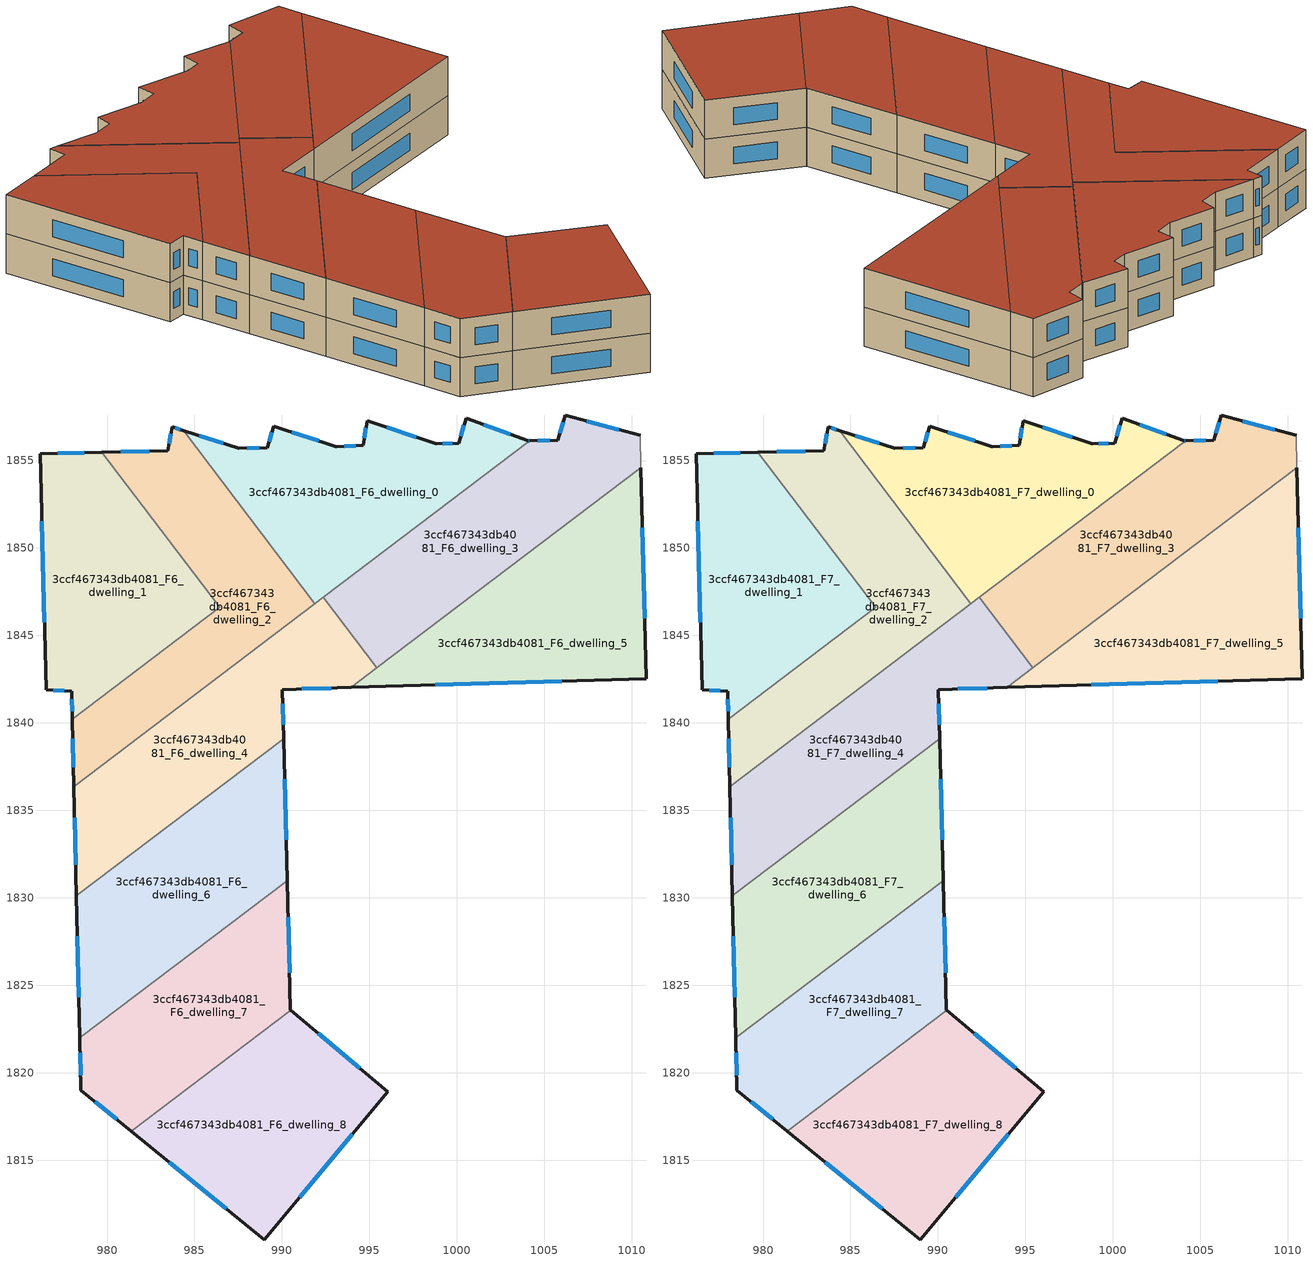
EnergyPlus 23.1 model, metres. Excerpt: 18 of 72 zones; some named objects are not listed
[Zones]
3ccf467343db4081_F6_dwelling_0
 floor to 3ccf467343db4081_F5_dwelling_0 (EU_floor_Construction): 1004.17,1856.13 991.88,1846.81 984.38,1856.71 987.54,1855.7 989.16,1855.73 989.53,1856.95 993.12,1855.8 994.64,1855.87 994.87,1857.28 998.82,1855.96 1000.1,1855.99 1000.52,1857.42 1004.07,1856.13 z18
 wall outside (EU_wall_Construction): 1004.17,1856.13 1004.07,1856.13 1000.53,1857.42 1000.1,1855.99 998.82,1855.96 994.87,1857.28 994.64,1855.87 993.12,1855.8 989.53,1856.95 989.16,1855.73 987.54,1855.7 984.38,1856.71 z18:21
 wall to 3ccf467343db4081_F6_dwelling_2 (EU_wall_Construction): 984.37,1856.71 991.88,1846.81 z18:21
 wall to 3ccf467343db4081_F6_dwelling_3 (EU_wall_Construction): 992.37,1847.18 1004.17,1856.13 z18:21
 wall to 3ccf467343db4081_F6_dwelling_4 (EU_wall_Construction): 991.88,1846.81 992.37,1847.18 z18:21
 window (EU_Window_Construction): 1003.06,1856.5 1001.54,1857.05 / 1004.14,1856.13 1004.1,1856.13 / 986.64,1855.99 985.28,1856.42 / 988.7,1855.72 988.01,1855.71 / 989.42,1856.61 989.27,1856.08 / 992.09,1856.13 990.55,1856.62 / 994.21,1855.85 993.55,1855.82 / 994.8,1856.88 994.71,1856.27 / 997.69,1856.34 995.99,1856.9 / 999.73,1855.98 999.18,1855.97 / 1000.4,1857.01 1000.22,1856.4 z18.86:20.14
3ccf467343db4081_F6_dwelling_1
 floor to 3ccf467343db4081_F5_dwelling_1 (EU_floor_Construction): 979.71,1855.46 986.44,1846.6 978.02,1840.21 977.98,1841.82 976.52,1841.9 976.17,1855.38 z18
 wall outside (EU_wall_Construction): 979.71,1855.46 976.17,1855.38 976.52,1841.9 977.98,1841.82 978.02,1840.21 z18:21
 wall to 3ccf467343db4081_F6_dwelling_2 (EU_wall_Construction): 978.02,1840.21 986.44,1846.6 979.71,1855.46 z18:21
 window (EU_Window_Construction): 976.94,1841.88 977.56,1841.84 / 976.27,1851.53 976.42,1845.75 / 978.7,1855.44 977.18,1855.4 / 977.99,1841.36 978.01,1840.67 z18.86:20.14
3ccf467343db4081_F6_dwelling_2
 floor to 3ccf467343db4081_F5_dwelling_2 (EU_floor_Construction): 984.38,1856.71 991.88,1846.81 978.1,1836.36 978.02,1840.21 986.44,1846.6 979.71,1855.46 983.48,1855.56 983.72,1856.92 z18
 wall outside (EU_wall_Construction): 984.38,1856.71 983.72,1856.92 983.48,1855.56 979.71,1855.46 / 978.02,1840.21 978.1,1836.36 z18:21
 wall to 3ccf467343db4081_F6_dwelling_4 (EU_wall_Construction): 978.1,1836.36 991.88,1846.81 z18:21
 window (EU_Window_Construction): 982.41,1855.53 980.79,1855.49 / 983.65,1856.53 983.55,1855.95 / 984.19,1856.77 983.91,1856.86 / 978.04,1839.11 978.08,1837.46 z18.86:20.14
3ccf467343db4081_F6_dwelling_3
 floor to 3ccf467343db4081_F5_dwelling_3 (EU_floor_Construction): 1010.47,1856.44 1010.52,1854.6 995.43,1843.15 992.37,1847.18 1004.17,1856.13 1005.76,1856.16 1006.19,1857.58 z18
 wall outside (EU_wall_Construction): 1010.47,1856.44 1006.19,1857.58 1005.76,1856.16 1004.17,1856.13 z18:21
 wall adiabatic (EU_wall_Construction): 1010.52,1854.6 1010.47,1856.44 z18:21
 wall to 3ccf467343db4081_F6_dwelling_4 (EU_wall_Construction): 992.37,1847.18 995.43,1843.15 z18:21
 wall to 3ccf467343db4081_F6_dwelling_5 (EU_wall_Construction): 995.43,1843.15 1010.52,1854.6 z18:21
 window (EU_Window_Construction): 1006.07,1857.18 1005.89,1856.57 / 1009.25,1856.77 1007.41,1857.26 / 1005.31,1856.16 1004.62,1856.14 z18.86:20.14
3ccf467343db4081_F6_dwelling_4
 floor to 3ccf467343db4081_F5_dwelling_4 (EU_floor_Construction): 992.37,1847.18 995.43,1843.15 993.95,1842.03 990.02,1841.91 990.09,1839.1 978.25,1830.11 978.1,1836.36 z18
 wall outside (EU_wall_Construction): 990.09,1839.1 990.02,1841.91 993.95,1842.03 / 978.1,1836.36 978.25,1830.11 z18:21
 wall to 3ccf467343db4081_F6_dwelling_6 (EU_wall_Construction): 978.25,1830.11 990.09,1839.1 z18:21
 wall to 3ccf467343db4081_F6_dwelling_5 (EU_wall_Construction): 993.95,1842.03 995.43,1843.15 z18:21
 window (EU_Window_Construction): 991.14,1841.94 992.83,1841.99 / 990.07,1839.9 990.04,1841.1 / 978.15,1834.57 978.21,1831.9 z18.86:20.14
3ccf467343db4081_F6_dwelling_5
 floor to 3ccf467343db4081_F5_dwelling_5 (EU_floor_Construction): 1010.52,1854.6 1010.81,1842.54 993.95,1842.03 z18
 wall outside (EU_wall_Construction): 993.95,1842.03 1010.81,1842.54 1010.52,1854.6 z18:21
 window (EU_Window_Construction): 998.77,1842.17 1006,1842.39 / 1010.73,1845.98 1010.6,1851.15 z18.86:20.14
3ccf467343db4081_F6_dwelling_6
 floor to 3ccf467343db4081_F5_dwelling_6 (EU_floor_Construction): 990.09,1839.1 990.3,1830.99 978.44,1821.99 978.25,1830.11 z18
 wall outside (EU_wall_Construction): 990.3,1830.99 990.09,1839.1 / 978.25,1830.11 978.44,1821.99 z18:21
 wall to 3ccf467343db4081_F6_dwelling_7 (EU_wall_Construction): 978.44,1821.99 990.3,1830.99 z18:21
 window (EU_Window_Construction): 990.24,1833.31 990.15,1836.78 / 978.3,1827.79 978.38,1824.31 z18.86:20.14
3ccf467343db4081_F6_dwelling_7
 floor to 3ccf467343db4081_F5_dwelling_7 (EU_floor_Construction): 990.3,1830.99 990.49,1823.6 990.51,1823.58 981.39,1816.66 978.51,1819.01 978.44,1821.99 z18
 wall outside (EU_wall_Construction): 978.44,1821.99 978.51,1819.01 981.39,1816.66 / 990.51,1823.58 990.49,1823.6 990.3,1830.99 z18:21
 wall to 3ccf467343db4081_F6_dwelling_8 (EU_wall_Construction): 981.39,1816.66 990.51,1823.58 z18:21
 window (EU_Window_Construction): 979.33,1818.34 980.56,1817.33 / 978.46,1821.14 978.49,1819.86 / 990.43,1825.71 990.35,1828.88 z18.86:20.14
3ccf467343db4081_F6_dwelling_8
 floor to 3ccf467343db4081_F5_dwelling_8 (EU_floor_Construction): 996.03,1818.91 988.99,1810.46 981.39,1816.66 990.51,1823.58 z18
 wall outside (EU_wall_Construction): 981.39,1816.66 988.99,1810.46 996.03,1818.91 990.51,1823.58 z18:21
 window (EU_Window_Construction): 994.46,1820.24 992.09,1822.25 / 991.01,1812.87 994.02,1816.5 / 983.56,1814.89 986.82,1812.23 z18.86:20.14
3ccf467343db4081_F7_dwelling_0
 floor to 3ccf467343db4081_F6_dwelling_0 (EU_floor_Construction): 1004.17,1856.13 991.88,1846.81 984.38,1856.71 987.54,1855.7 989.16,1855.73 989.53,1856.95 993.12,1855.8 994.64,1855.87 994.87,1857.28 998.82,1855.96 1000.1,1855.99 1000.52,1857.42 1004.07,1856.13 z21
 wall outside (EU_wall_Construction): 1004.17,1856.13 1004.07,1856.13 1000.53,1857.42 1000.1,1855.99 998.82,1855.96 994.87,1857.28 994.64,1855.87 993.12,1855.8 989.53,1856.95 989.16,1855.73 987.54,1855.7 984.38,1856.71 z21:24
 wall to 3ccf467343db4081_F7_dwelling_2 (EU_wall_Construction): 984.37,1856.71 991.88,1846.81 z21:24
 wall to 3ccf467343db4081_F7_dwelling_3 (EU_wall_Construction): 992.37,1847.18 1004.17,1856.13 z21:24
 wall to 3ccf467343db4081_F7_dwelling_4 (EU_wall_Construction): 991.88,1846.81 992.37,1847.18 z21:24
 window (EU_Window_Construction): 1003.06,1856.5 1001.54,1857.05 / 1004.14,1856.13 1004.1,1856.13 / 986.64,1855.99 985.28,1856.42 / 988.7,1855.72 988.01,1855.71 / 989.42,1856.61 989.27,1856.08 / 992.09,1856.13 990.55,1856.62 / 994.21,1855.85 993.55,1855.82 / 994.8,1856.88 994.71,1856.27 / 997.69,1856.34 995.99,1856.9 / 999.73,1855.98 999.18,1855.97 / 1000.4,1857.01 1000.22,1856.4 z21.86:23.14
 roof outside (EU_roof_Construction): 1004.07,1856.13 1000.53,1857.42 1000.1,1855.99 998.82,1855.96 994.87,1857.28 994.64,1855.87 993.12,1855.8 989.53,1856.95 989.16,1855.73 987.54,1855.7 984.38,1856.71 991.88,1846.81 1004.17,1856.13 z24
3ccf467343db4081_F7_dwelling_1
 floor to 3ccf467343db4081_F6_dwelling_1 (EU_floor_Construction): 979.71,1855.46 986.44,1846.6 978.02,1840.21 977.98,1841.82 976.52,1841.9 976.17,1855.38 z21
 wall outside (EU_wall_Construction): 979.71,1855.46 976.17,1855.38 976.52,1841.9 977.98,1841.82 978.02,1840.21 z21:24
 wall to 3ccf467343db4081_F7_dwelling_2 (EU_wall_Construction): 978.02,1840.21 986.44,1846.6 979.71,1855.46 z21:24
 window (EU_Window_Construction): 976.94,1841.88 977.56,1841.84 / 976.27,1851.53 976.42,1845.75 / 978.7,1855.44 977.18,1855.4 / 977.99,1841.36 978.01,1840.67 z21.86:23.14
 roof outside (EU_roof_Construction): 986.44,1846.6 979.71,1855.46 976.17,1855.38 976.52,1841.9 977.98,1841.82 978.02,1840.21 z24
3ccf467343db4081_F7_dwelling_2
 floor to 3ccf467343db4081_F6_dwelling_2 (EU_floor_Construction): 984.38,1856.71 991.88,1846.81 978.1,1836.36 978.02,1840.21 986.44,1846.6 979.71,1855.46 983.48,1855.56 983.72,1856.92 z21
 wall outside (EU_wall_Construction): 984.38,1856.71 983.72,1856.92 983.48,1855.56 979.71,1855.46 / 978.02,1840.21 978.1,1836.36 z21:24
 wall to 3ccf467343db4081_F7_dwelling_4 (EU_wall_Construction): 978.1,1836.36 991.88,1846.81 z21:24
 window (EU_Window_Construction): 982.41,1855.53 980.79,1855.49 / 983.65,1856.53 983.55,1855.95 / 984.19,1856.77 983.91,1856.86 / 978.04,1839.11 978.08,1837.46 z21.86:23.14
 roof outside (EU_roof_Construction): 991.88,1846.81 984.38,1856.71 983.72,1856.92 983.48,1855.56 979.71,1855.46 986.44,1846.6 978.02,1840.21 978.1,1836.36 z24
3ccf467343db4081_F7_dwelling_3
 floor to 3ccf467343db4081_F6_dwelling_3 (EU_floor_Construction): 1010.47,1856.44 1010.52,1854.6 995.43,1843.15 992.37,1847.18 1004.17,1856.13 1005.76,1856.16 1006.19,1857.58 z21
 wall outside (EU_wall_Construction): 1010.47,1856.44 1006.19,1857.58 1005.76,1856.16 1004.17,1856.13 z21:24
 wall adiabatic (EU_wall_Construction): 1010.52,1854.6 1010.47,1856.44 z21:24
 wall to 3ccf467343db4081_F7_dwelling_4 (EU_wall_Construction): 992.37,1847.18 995.43,1843.15 z21:24
 wall to 3ccf467343db4081_F7_dwelling_5 (EU_wall_Construction): 995.43,1843.15 1010.52,1854.6 z21:24
 window (EU_Window_Construction): 1006.07,1857.18 1005.89,1856.57 / 1009.25,1856.77 1007.41,1857.26 / 1005.31,1856.16 1004.62,1856.14 z21.86:23.14
 roof outside (EU_roof_Construction): 1010.52,1854.6 1010.47,1856.44 1006.19,1857.58 1005.76,1856.16 1004.17,1856.13 992.37,1847.18 995.43,1843.15 z24
3ccf467343db4081_F7_dwelling_4
 floor to 3ccf467343db4081_F6_dwelling_4 (EU_floor_Construction): 992.37,1847.18 995.43,1843.15 993.95,1842.03 990.02,1841.91 990.09,1839.1 978.25,1830.11 978.1,1836.36 z21
 wall outside (EU_wall_Construction): 990.09,1839.1 990.02,1841.91 993.95,1842.03 / 978.1,1836.36 978.25,1830.11 z21:24
 wall to 3ccf467343db4081_F7_dwelling_6 (EU_wall_Construction): 978.25,1830.11 990.09,1839.1 z21:24
 wall to 3ccf467343db4081_F7_dwelling_5 (EU_wall_Construction): 993.95,1842.03 995.43,1843.15 z21:24
 window (EU_Window_Construction): 991.14,1841.94 992.83,1841.99 / 990.07,1839.9 990.04,1841.1 / 978.15,1834.57 978.21,1831.9 z21.86:23.14
 roof outside (EU_roof_Construction): 990.09,1839.1 990.02,1841.91 993.95,1842.03 995.43,1843.15 992.37,1847.18 978.1,1836.36 978.25,1830.11 z24
3ccf467343db4081_F7_dwelling_5
 floor to 3ccf467343db4081_F6_dwelling_5 (EU_floor_Construction): 1010.52,1854.6 1010.81,1842.54 993.95,1842.03 z21
 wall outside (EU_wall_Construction): 993.95,1842.03 1010.81,1842.54 1010.52,1854.6 z21:24
 window (EU_Window_Construction): 998.77,1842.17 1006,1842.39 / 1010.73,1845.98 1010.6,1851.15 z21.86:23.14
 roof outside (EU_roof_Construction): 1010.81,1842.54 1010.52,1854.6 993.95,1842.03 z24
3ccf467343db4081_F7_dwelling_6
 floor to 3ccf467343db4081_F6_dwelling_6 (EU_floor_Construction): 990.09,1839.1 990.3,1830.99 978.44,1821.99 978.25,1830.11 z21
 wall outside (EU_wall_Construction): 990.3,1830.99 990.09,1839.1 / 978.25,1830.11 978.44,1821.99 z21:24
 wall to 3ccf467343db4081_F7_dwelling_7 (EU_wall_Construction): 978.44,1821.99 990.3,1830.99 z21:24
 window (EU_Window_Construction): 990.24,1833.31 990.15,1836.78 / 978.3,1827.79 978.38,1824.31 z21.86:23.14
 roof outside (EU_roof_Construction): 990.3,1830.99 990.09,1839.1 978.25,1830.11 978.44,1821.99 z24
3ccf467343db4081_F7_dwelling_7
 floor to 3ccf467343db4081_F6_dwelling_7 (EU_floor_Construction): 990.3,1830.99 990.49,1823.6 990.51,1823.58 981.39,1816.66 978.51,1819.01 978.44,1821.99 z21
 wall outside (EU_wall_Construction): 978.44,1821.99 978.51,1819.01 981.39,1816.66 / 990.51,1823.58 990.49,1823.6 990.3,1830.99 z21:24
 wall to 3ccf467343db4081_F7_dwelling_8 (EU_wall_Construction): 981.39,1816.66 990.51,1823.58 z21:24
 window (EU_Window_Construction): 979.33,1818.34 980.56,1817.33 / 978.46,1821.14 978.49,1819.86 / 990.43,1825.71 990.35,1828.88 z21.86:23.14
 roof outside (EU_roof_Construction): 990.51,1823.58 990.49,1823.6 990.3,1830.99 978.44,1821.99 978.51,1819.01 981.39,1816.66 z24
3ccf467343db4081_F7_dwelling_8
 floor to 3ccf467343db4081_F6_dwelling_8 (EU_floor_Construction): 996.03,1818.91 988.99,1810.46 981.39,1816.66 990.51,1823.58 z21
 wall outside (EU_wall_Construction): 981.39,1816.66 988.99,1810.46 996.03,1818.91 990.51,1823.58 z21:24
 window (EU_Window_Construction): 994.46,1820.24 992.09,1822.25 / 991.01,1812.87 994.02,1816.5 / 983.56,1814.89 986.82,1812.23 z21.86:23.14
 roof outside (EU_roof_Construction): 988.99,1810.46 996.03,1818.91 990.51,1823.58 981.39,1816.66 z24
[Building]
EU S2 Campaign: North Axis=0; Terrain=City; Solar Distribution=FullExterior
[Site:Location]
Helsinki-Vantaa.AP: Latitude=60.317; Longitude=24.963; Time Zone=2; Elevation=54.6
[SizingPeriod:WeatherFileDays]
AnnualSizingPeriod: Begin Month=1; Begin Day of Month=1; End Month=12; End Day of Month=31; Day of Week for Start Day=Monday; Use Weather File Daylight Saving Period=No; Use Weather File Rain and Snow Indicators=No
[MATERIAL]
EU_InternalMass_Material: Roughness=MediumRough; Thickness=0.1; Conductivity=1; Density=1800; Specific Heat=900; Thermal Absorptance=0.9; Solar Absorptance=0.7; Visible Absorptance=0.7
[MATERIAL:NOMASS] Roughness=MediumRough; Thermal Absorptance=0.9; Solar Absorptance=0.7; Visible Absorptance=0.7
Name | Thermal Resistance
EU_wall_NoMass | 1.10183
EU_roof_NoMass; EU_floor_NoMass | 1.70606
[WINDOWMATERIAL:SIMPLEGLAZINGSYSTEM]
EU_Window_SimpleGlazing: UFactor=3.11035; Solar Heat Gain Coefficient=0.8; Visible Transmittance=0.8
[CONSTRUCTION]
EU_wall_Construction: EU_wall_NoMass
EU_roof_Construction: EU_roof_NoMass
EU_floor_Construction: EU_floor_NoMass
EU_Window_Construction: EU_Window_SimpleGlazing
EU_InternalMass_Construction: EU_InternalMass_Material
[ZONE] Type=1; Multiplier=1; Ceiling Height=autocalculate; Floor Area=autocalculate; Part of Total Floor Area=Yes
Name | Volume
3ccf467343db4081_F6_dwelling_0; 3ccf467343db4081_F7_dwelling_0 | 283.272
3ccf467343db4081_F6_dwelling_1; 3ccf467343db4081_F7_dwelling_1 | 283.25
3ccf467343db4081_F6_dwelling_2; 3ccf467343db4081_F7_dwelling_2 | 283.239
3ccf467343db4081_F6_dwelling_3; 3ccf467343db4081_F7_dwelling_3 | 283.263
3ccf467343db4081_F6_dwelling_4; 3ccf467343db4081_F7_dwelling_4 | 283.258
3ccf467343db4081_F6_dwelling_5; 3ccf467343db4081_F7_dwelling_5 | 305.267
3ccf467343db4081_F6_dwelling_6; 3ccf467343db4081_F7_dwelling_6 | 293.887
3ccf467343db4081_F6_dwelling_7; 3ccf467343db4081_F7_dwelling_7 | 250.588
3ccf467343db4081_F6_dwelling_8; 3ccf467343db4081_F7_dwelling_8 | 283.264
[INTERNALMASS] Construction=EU_InternalMass_Construction
Name | Zone or ZoneList | Surface Area
3ccf467343db4081_F6_dwelling_0_EU_InternalMass | 3ccf467343db4081_F6_dwelling_0 | 94.4247
3ccf467343db4081_F6_dwelling_1_EU_InternalMass | 3ccf467343db4081_F6_dwelling_1 | 94.4175
3ccf467343db4081_F6_dwelling_2_EU_InternalMass | 3ccf467343db4081_F6_dwelling_2 | 94.4129
3ccf467343db4081_F6_dwelling_3_EU_InternalMass | 3ccf467343db4081_F6_dwelling_3 | 94.4213
3ccf467343db4081_F6_dwelling_4_EU_InternalMass | 3ccf467343db4081_F6_dwelling_4 | 94.4189
3ccf467343db4081_F6_dwelling_5_EU_InternalMass | 3ccf467343db4081_F6_dwelling_5 | 101.755
3ccf467343db4081_F6_dwelling_6_EU_InternalMass | 3ccf467343db4081_F6_dwelling_6 | 97.9623
3ccf467343db4081_F6_dwelling_7_EU_InternalMass | 3ccf467343db4081_F6_dwelling_7 | 83.5294
3ccf467343db4081_F6_dwelling_8_EU_InternalMass | 3ccf467343db4081_F6_dwelling_8 | 94.4212
3ccf467343db4081_F7_dwelling_0_EU_InternalMass | 3ccf467343db4081_F7_dwelling_0 | 94.4247
3ccf467343db4081_F7_dwelling_1_EU_InternalMass | 3ccf467343db4081_F7_dwelling_1 | 94.4175
3ccf467343db4081_F7_dwelling_2_EU_InternalMass | 3ccf467343db4081_F7_dwelling_2 | 94.4129
3ccf467343db4081_F7_dwelling_3_EU_InternalMass | 3ccf467343db4081_F7_dwelling_3 | 94.4213
3ccf467343db4081_F7_dwelling_4_EU_InternalMass | 3ccf467343db4081_F7_dwelling_4 | 94.4189
3ccf467343db4081_F7_dwelling_5_EU_InternalMass | 3ccf467343db4081_F7_dwelling_5 | 101.755
3ccf467343db4081_F7_dwelling_6_EU_InternalMass | 3ccf467343db4081_F7_dwelling_6 | 97.9623
3ccf467343db4081_F7_dwelling_7_EU_InternalMass | 3ccf467343db4081_F7_dwelling_7 | 83.5294
3ccf467343db4081_F7_dwelling_8_EU_InternalMass | 3ccf467343db4081_F7_dwelling_8 | 94.4212
[OTHEREQUIPMENT] Fuel Type=Electricity; Design Level Calculation Method=Watts/Area; Power per Zone Floor Area=1; Fraction Latent=0; Fraction Radiant=0; Fraction Lost=0; Carbon Dioxide Generation Rate=0; EndUse Subcategory=EU_Step8_InternalGains
Name | Zone or ZoneList or Space or SpaceList | Schedule
EU_Step8_InternalGain_3ccf467343db4081_F6_dwelling_0_f000 | 3ccf467343db4081_F6_dwelling_0 | EU_Step8_GainSchedule_3ccf467343db4081_F6_dwelling_0_f000
EU_Step8_InternalGain_3ccf467343db4081_F6_dwelling_1_f000 | 3ccf467343db4081_F6_dwelling_1 | EU_Step8_GainSchedule_3ccf467343db4081_F6_dwelling_1_f000
EU_Step8_InternalGain_3ccf467343db4081_F6_dwelling_2_f000 | 3ccf467343db4081_F6_dwelling_2 | EU_Step8_GainSchedule_3ccf467343db4081_F6_dwelling_2_f000
EU_Step8_InternalGain_3ccf467343db4081_F6_dwelling_3_f000 | 3ccf467343db4081_F6_dwelling_3 | EU_Step8_GainSchedule_3ccf467343db4081_F6_dwelling_3_f000
EU_Step8_InternalGain_3ccf467343db4081_F6_dwelling_4_f000 | 3ccf467343db4081_F6_dwelling_4 | EU_Step8_GainSchedule_3ccf467343db4081_F6_dwelling_4_f000
EU_Step8_InternalGain_3ccf467343db4081_F6_dwelling_5_f000 | 3ccf467343db4081_F6_dwelling_5 | EU_Step8_GainSchedule_3ccf467343db4081_F6_dwelling_5_f000
EU_Step8_InternalGain_3ccf467343db4081_F6_dwelling_6_f000 | 3ccf467343db4081_F6_dwelling_6 | EU_Step8_GainSchedule_3ccf467343db4081_F6_dwelling_6_f000
EU_Step8_InternalGain_3ccf467343db4081_F6_dwelling_7_f000 | 3ccf467343db4081_F6_dwelling_7 | EU_Step8_GainSchedule_3ccf467343db4081_F6_dwelling_7_f000
EU_Step8_InternalGain_3ccf467343db4081_F6_dwelling_8_f000 | 3ccf467343db4081_F6_dwelling_8 | EU_Step8_GainSchedule_3ccf467343db4081_F6_dwelling_8_f000
EU_Step8_InternalGain_3ccf467343db4081_F7_dwelling_0_f000 | 3ccf467343db4081_F7_dwelling_0 | EU_Step8_GainSchedule_3ccf467343db4081_F7_dwelling_0_f000
EU_Step8_InternalGain_3ccf467343db4081_F7_dwelling_1_f000 | 3ccf467343db4081_F7_dwelling_1 | EU_Step8_GainSchedule_3ccf467343db4081_F7_dwelling_1_f000
EU_Step8_InternalGain_3ccf467343db4081_F7_dwelling_2_f000 | 3ccf467343db4081_F7_dwelling_2 | EU_Step8_GainSchedule_3ccf467343db4081_F7_dwelling_2_f000
EU_Step8_InternalGain_3ccf467343db4081_F7_dwelling_3_f000 | 3ccf467343db4081_F7_dwelling_3 | EU_Step8_GainSchedule_3ccf467343db4081_F7_dwelling_3_f000
EU_Step8_InternalGain_3ccf467343db4081_F7_dwelling_4_f000 | 3ccf467343db4081_F7_dwelling_4 | EU_Step8_GainSchedule_3ccf467343db4081_F7_dwelling_4_f000
EU_Step8_InternalGain_3ccf467343db4081_F7_dwelling_5_f000 | 3ccf467343db4081_F7_dwelling_5 | EU_Step8_GainSchedule_3ccf467343db4081_F7_dwelling_5_f000
EU_Step8_InternalGain_3ccf467343db4081_F7_dwelling_6_f000 | 3ccf467343db4081_F7_dwelling_6 | EU_Step8_GainSchedule_3ccf467343db4081_F7_dwelling_6_f000
EU_Step8_InternalGain_3ccf467343db4081_F7_dwelling_7_f000 | 3ccf467343db4081_F7_dwelling_7 | EU_Step8_GainSchedule_3ccf467343db4081_F7_dwelling_7_f000
EU_Step8_InternalGain_3ccf467343db4081_F7_dwelling_8_f000 | 3ccf467343db4081_F7_dwelling_8 | EU_Step8_GainSchedule_3ccf467343db4081_F7_dwelling_8_f000
[ZONEVENTILATION:DESIGNFLOWRATE] Schedule=EU_AlwaysOn; Design Flow Rate Calculation Method=AirChanges/Hour; Air Changes per Hour=0.756316; Ventilation Type=Natural; Fan Pressure Rise=0; Fan Total Efficiency=1; Constant Term Coefficient=1; Temperature Term Coefficient=0; Velocity Term Coefficient=0; Velocity Squared Term Coefficient=0; Minimum Indoor Temperature=-100; Maximum Indoor Temperature=100; Delta Temperature=-100; Minimum Outdoor Temperature=-100; Maximum Outdoor Temperature=100; Maximum Wind Speed=40
Name | Zone or ZoneList or Space or SpaceList
EU_ConstantAir_3ccf467343db4081_F6_dwelling_0 | 3ccf467343db4081_F6_dwelling_0
EU_ConstantAir_3ccf467343db4081_F6_dwelling_1 | 3ccf467343db4081_F6_dwelling_1
EU_ConstantAir_3ccf467343db4081_F6_dwelling_2 | 3ccf467343db4081_F6_dwelling_2
EU_ConstantAir_3ccf467343db4081_F6_dwelling_3 | 3ccf467343db4081_F6_dwelling_3
EU_ConstantAir_3ccf467343db4081_F6_dwelling_4 | 3ccf467343db4081_F6_dwelling_4
EU_ConstantAir_3ccf467343db4081_F6_dwelling_5 | 3ccf467343db4081_F6_dwelling_5
EU_ConstantAir_3ccf467343db4081_F6_dwelling_6 | 3ccf467343db4081_F6_dwelling_6
EU_ConstantAir_3ccf467343db4081_F6_dwelling_7 | 3ccf467343db4081_F6_dwelling_7
EU_ConstantAir_3ccf467343db4081_F6_dwelling_8 | 3ccf467343db4081_F6_dwelling_8
EU_ConstantAir_3ccf467343db4081_F7_dwelling_0 | 3ccf467343db4081_F7_dwelling_0
EU_ConstantAir_3ccf467343db4081_F7_dwelling_1 | 3ccf467343db4081_F7_dwelling_1
EU_ConstantAir_3ccf467343db4081_F7_dwelling_2 | 3ccf467343db4081_F7_dwelling_2
EU_ConstantAir_3ccf467343db4081_F7_dwelling_3 | 3ccf467343db4081_F7_dwelling_3
EU_ConstantAir_3ccf467343db4081_F7_dwelling_4 | 3ccf467343db4081_F7_dwelling_4
EU_ConstantAir_3ccf467343db4081_F7_dwelling_5 | 3ccf467343db4081_F7_dwelling_5
EU_ConstantAir_3ccf467343db4081_F7_dwelling_6 | 3ccf467343db4081_F7_dwelling_6
EU_ConstantAir_3ccf467343db4081_F7_dwelling_7 | 3ccf467343db4081_F7_dwelling_7
EU_ConstantAir_3ccf467343db4081_F7_dwelling_8 | 3ccf467343db4081_F7_dwelling_8
[HVACTEMPLATE:ZONE:IDEALLOADSAIRSYSTEM] System Availability Schedule=EU_AlwaysOn; Maximum Heating Supply Air Temperature=50; Minimum Cooling Supply Air Temperature=13; Maximum Heating Supply Air Humidity Ratio=0.0156; Minimum Cooling Supply Air Humidity Ratio=0.0077; Heating Limit=NoLimit; Cooling Limit=NoLimit; Heating Availability Schedule=EU_AlwaysOn; Cooling Availability Schedule=EU_CoolingOff; Dehumidification Control Type=ConstantSensibleHeatRatio; Cooling Sensible Heat Ratio=0.7; Dehumidification Setpoint=60; Humidification Control Type=None; Humidification Setpoint=30; Outdoor Air Method=None; Outdoor Air Flow Rate per Person=0.00944; Outdoor Air Flow Rate per Zone Floor Area=0; Outdoor Air Flow Rate per Zone=0; Demand Controlled Ventilation Type=None; Outdoor Air Economizer Type=NoEconomizer; Heat Recovery Type=None; Sensible Heat Recovery Effectiveness=0.7; Latent Heat Recovery Effectiveness=0.65
Name | Template Thermostat
3ccf467343db4081_F6_dwelling_0 | EU_HeatOnly_3ccf467343db4081_F6_dwelling_0
3ccf467343db4081_F6_dwelling_1 | EU_HeatOnly_3ccf467343db4081_F6_dwelling_1
3ccf467343db4081_F6_dwelling_2 | EU_HeatOnly_3ccf467343db4081_F6_dwelling_2
3ccf467343db4081_F6_dwelling_3 | EU_HeatOnly_3ccf467343db4081_F6_dwelling_3
3ccf467343db4081_F6_dwelling_4 | EU_HeatOnly_3ccf467343db4081_F6_dwelling_4
3ccf467343db4081_F6_dwelling_5 | EU_HeatOnly_3ccf467343db4081_F6_dwelling_5
3ccf467343db4081_F6_dwelling_6 | EU_HeatOnly_3ccf467343db4081_F6_dwelling_6
3ccf467343db4081_F6_dwelling_7 | EU_HeatOnly_3ccf467343db4081_F6_dwelling_7
3ccf467343db4081_F6_dwelling_8 | EU_HeatOnly_3ccf467343db4081_F6_dwelling_8
3ccf467343db4081_F7_dwelling_0 | EU_HeatOnly_3ccf467343db4081_F7_dwelling_0
3ccf467343db4081_F7_dwelling_1 | EU_HeatOnly_3ccf467343db4081_F7_dwelling_1
3ccf467343db4081_F7_dwelling_2 | EU_HeatOnly_3ccf467343db4081_F7_dwelling_2
3ccf467343db4081_F7_dwelling_3 | EU_HeatOnly_3ccf467343db4081_F7_dwelling_3
3ccf467343db4081_F7_dwelling_4 | EU_HeatOnly_3ccf467343db4081_F7_dwelling_4
3ccf467343db4081_F7_dwelling_5 | EU_HeatOnly_3ccf467343db4081_F7_dwelling_5
3ccf467343db4081_F7_dwelling_6 | EU_HeatOnly_3ccf467343db4081_F7_dwelling_6
3ccf467343db4081_F7_dwelling_7 | EU_HeatOnly_3ccf467343db4081_F7_dwelling_7
3ccf467343db4081_F7_dwelling_8 | EU_HeatOnly_3ccf467343db4081_F7_dwelling_8
[SIZING:ZONE] Zone Cooling Design Supply Air Temperature Input Method=SupplyAirTemperature; Zone Cooling Design Supply Air Temperature=13; Zone Heating Design Supply Air Temperature Input Method=SupplyAirTemperature; Zone Heating Design Supply Air Temperature=50; Zone Cooling Design Supply Air Humidity Ratio=0.008; Zone Heating Design Supply Air Humidity Ratio=0.008; Cooling Design Air Flow Method=DesignDay; Cooling Design Air Flow Rate=0; Cooling Minimum Air Flow per Zone Floor Area=0.000762; Cooling Minimum Air Flow=0; Cooling Minimum Air Flow Fraction=0.2; Heating Design Air Flow Method=DesignDay; Heating Design Air Flow Rate=0; Heating Maximum Air Flow per Zone Floor Area=0.002032; Heating Maximum Air Flow=0.141576; Heating Maximum Air Flow Fraction=0.3; Account for Dedicated Outdoor Air System=No; Dedicated Outdoor Air System Control Strategy=NeutralSupplyAir; Dedicated Outdoor Air Low Setpoint Temperature for Design=autosize; Dedicated Outdoor Air High Setpoint Temperature for Design=autosize; Zone Load Sizing Method=Sensible Load Only No Latent Load; Zone Latent Cooling Design Supply Air Humidity Ratio Input Method=HumidityRatioDifference; Zone Cooling Design Supply Air Humidity Ratio Difference=0.005; Zone Latent Heating Design Supply Air Humidity Ratio Input Method=HumidityRatioDifference; Zone Humidification Design Supply Air Humidity Ratio Difference=0.005
3ccf467343db4081_F6_dwelling_0; 3ccf467343db4081_F6_dwelling_1; 3ccf467343db4081_F6_dwelling_2; 3ccf467343db4081_F6_dwelling_3; 3ccf467343db4081_F6_dwelling_4; 3ccf467343db4081_F6_dwelling_5; 3ccf467343db4081_F6_dwelling_6; 3ccf467343db4081_F6_dwelling_7; 3ccf467343db4081_F6_dwelling_8; 3ccf467343db4081_F7_dwelling_0; 3ccf467343db4081_F7_dwelling_1; 3ccf467343db4081_F7_dwelling_2; 3ccf467343db4081_F7_dwelling_3; 3ccf467343db4081_F7_dwelling_4; 3ccf467343db4081_F7_dwelling_5; 3ccf467343db4081_F7_dwelling_6; 3ccf467343db4081_F7_dwelling_7; 3ccf467343db4081_F7_dwelling_8
[SCHEDULE:CONSTANT]
Name | Hourly Value
EU_AlwaysOn | 1
EU_CoolingOff | 0
[SCHEDULE:FILE] Column Number=1; Rows to Skip at Top=0; Number of Hours of Data=8760; Column Separator=Comma; Interpolate to Timestep=No; Minutes per Item=60; Adjust Schedule for Daylight Savings=Yes
Name | File
EU_Step8_GainSchedule_3ccf467343db4081_F6_dwelling_0_f000 | ../../schedules/3ccf467343db4081/3ccf467343db4081_F6_dwelling_0_f000_gain.csv
EU_Step8_GainSchedule_3ccf467343db4081_F6_dwelling_1_f000 | ../../schedules/3ccf467343db4081/3ccf467343db4081_F6_dwelling_1_f000_gain.csv
EU_Step8_GainSchedule_3ccf467343db4081_F6_dwelling_2_f000 | ../../schedules/3ccf467343db4081/3ccf467343db4081_F6_dwelling_2_f000_gain.csv
EU_Step8_GainSchedule_3ccf467343db4081_F6_dwelling_3_f000 | ../../schedules/3ccf467343db4081/3ccf467343db4081_F6_dwelling_3_f000_gain.csv
EU_Step8_GainSchedule_3ccf467343db4081_F6_dwelling_4_f000 | ../../schedules/3ccf467343db4081/3ccf467343db4081_F6_dwelling_4_f000_gain.csv
EU_Step8_GainSchedule_3ccf467343db4081_F6_dwelling_5_f000 | ../../schedules/3ccf467343db4081/3ccf467343db4081_F6_dwelling_5_f000_gain.csv
EU_Step8_GainSchedule_3ccf467343db4081_F6_dwelling_6_f000 | ../../schedules/3ccf467343db4081/3ccf467343db4081_F6_dwelling_6_f000_gain.csv
EU_Step8_GainSchedule_3ccf467343db4081_F6_dwelling_7_f000 | ../../schedules/3ccf467343db4081/3ccf467343db4081_F6_dwelling_7_f000_gain.csv
EU_Step8_GainSchedule_3ccf467343db4081_F6_dwelling_8_f000 | ../../schedules/3ccf467343db4081/3ccf467343db4081_F6_dwelling_8_f000_gain.csv
EU_Step8_GainSchedule_3ccf467343db4081_F7_dwelling_0_f000 | ../../schedules/3ccf467343db4081/3ccf467343db4081_F7_dwelling_0_f000_gain.csv
EU_Step8_GainSchedule_3ccf467343db4081_F7_dwelling_1_f000 | ../../schedules/3ccf467343db4081/3ccf467343db4081_F7_dwelling_1_f000_gain.csv
EU_Step8_GainSchedule_3ccf467343db4081_F7_dwelling_2_f000 | ../../schedules/3ccf467343db4081/3ccf467343db4081_F7_dwelling_2_f000_gain.csv
EU_Step8_GainSchedule_3ccf467343db4081_F7_dwelling_3_f000 | ../../schedules/3ccf467343db4081/3ccf467343db4081_F7_dwelling_3_f000_gain.csv
EU_Step8_GainSchedule_3ccf467343db4081_F7_dwelling_4_f000 | ../../schedules/3ccf467343db4081/3ccf467343db4081_F7_dwelling_4_f000_gain.csv
EU_Step8_GainSchedule_3ccf467343db4081_F7_dwelling_5_f000 | ../../schedules/3ccf467343db4081/3ccf467343db4081_F7_dwelling_5_f000_gain.csv
EU_Step8_GainSchedule_3ccf467343db4081_F7_dwelling_6_f000 | ../../schedules/3ccf467343db4081/3ccf467343db4081_F7_dwelling_6_f000_gain.csv
EU_Step8_GainSchedule_3ccf467343db4081_F7_dwelling_7_f000 | ../../schedules/3ccf467343db4081/3ccf467343db4081_F7_dwelling_7_f000_gain.csv
EU_Step8_GainSchedule_3ccf467343db4081_F7_dwelling_8_f000 | ../../schedules/3ccf467343db4081/3ccf467343db4081_F7_dwelling_8_f000_gain.csv
